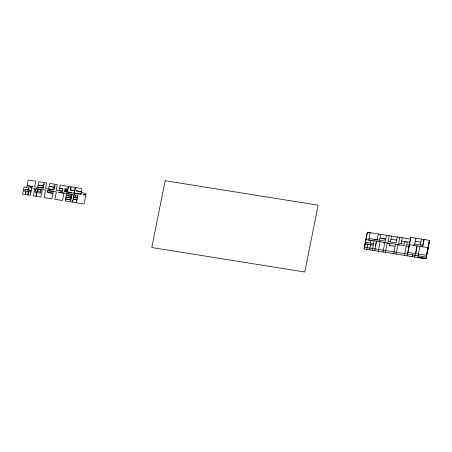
<?xml version="1.0" encoding="UTF-8"?>
<svg xmlns="http://www.w3.org/2000/svg" width="452" height="452" viewBox="0 0 452 452"><rect width="100%" height="100%" fill="white"/><g stroke="black" fill="none" stroke-linecap="round" stroke-linejoin="round"><path stroke-width="0.68" d="M364.131 248.962L367.346 232.221L410.495 239.119L410.71 237.351L429.4 240.34L428.965 243.871L425.97 258.849L364.131 248.962L367.346 232.221M364.837 245.425L365.058 243.656L373.228 244.967M365.12 244.04L365.335 242.272L373.505 243.577M365.668 241.278L365.888 239.509L409.083 246.419L409.252 244.645L427.942 247.634L427.722 249.397M366.854 249.397L367.781 244.097M369.578 249.832L370.504 244.532M372.301 250.267L374.058 240.814M374.691 250.651L376.448 241.198M378.313 251.227L380.07 241.775M383.025 251.984L384.776 242.532M385.415 252.363L387.166 242.91M393.743 253.696L395.494 244.244M396.133 254.08L397.89 244.628M404.546 255.425L404.811 253.51M407.28 255.86L410.71 237.351M412.196 256.646L412.416 254.883M412.269 256.29L412.45 254.821M414.354 256.99L414.574 255.227M415.326 255.346L417.077 245.894M417.885 257.555L419.829 246.334M425.97 258.849L429.4 240.34M427.795 249.73L428.01 247.962M428.129 248.069L428.343 246.3M368.725 240.148L370.199 232.673M370.459 243.091L371.013 240.328M375.612 245.481L376.29 242.091M377.171 239.837L378.347 233.978M379.561 240.215L380.737 234.362M386.539 235.289L385.37 241.142L369.03 238.532M389.178 235.712L388.002 241.566L396.031 242.848L397.201 236.995M389.754 243.329L389.347 245.363L395.088 246.278M390.398 241.95L391.568 236.091M399.845 237.419L398.675 243.272L404.224 244.159L404.755 241.521M401.065 243.656L402.235 237.797M404.76 253.657L406.297 245.973M407.162 241.905L406.63 244.543L409.399 244.99M407.501 254.097L410.495 239.119M414.36 245.651L415.834 238.17M415.631 253.233L416.953 246.622M420.303 244.927L421.473 239.074M422.58 246.775L424.044 239.487M422.671 246.436L422.795 245.837M423.004 244.792L423.869 240.475M429.185 242.108L426.185 257.081L364.352 247.193M367.702 232.577L369.809 232.916M415.23 241.204L420.868 242.108M390.946 239.204L396.579 240.108M401.591 241.018L409.851 242.334M404.896 241.843L405.8 241.989M380.002 238.04L385.805 238.967M381.347 238.554L384.771 239.102M414.665 244.029L422.869 245.34M413.19 245.572L414.004 245.702M374.623 239.729L376.578 240.04M369.058 240.317L370.154 240.492M371.239 240.667L372.222 240.82M376.815 241.56L377.765 241.707M383.454 242.617L384.488 242.786M387.613 243.283L388.534 243.43M398.37 245.007L399.444 245.176M389.579 245.696L390.522 245.848M365.837 242.651L366.674 242.786M365.448 244.023L366.199 244.142M368.131 244.453L368.888 244.572M370.725 244.865L371.476 244.984M407.715 252.329L426.405 255.318M418.343 257.148L418.303 257.442L425.247 258.555L425.287 258.262L418.343 257.148M23.261 190.857L22.6 194.151L25.058 194.541L25.713 191.252L24.464 190.817L26.272 191.106L25.38 194.592L27.651 194.959L28.312 191.665L27.34 191.281L28.821 191.518L27.979 195.01L30.284 195.377L30.945 192.089L29.674 191.885L30.99 191.863L31.239 190.625L24.679 189.343L28.177 189.902L28.651 187.529L28.979 187.58L28.504 189.959L31.284 190.399L31.736 188.139L30.459 187.699L34.81 188.399L33.318 195.863L35.855 196.27L36.612 192.49L35.058 192.241L35.267 191.202L37.397 191.541L37.878 189.122L36.075 188.834L35.753 190.456L35.425 190.405L35.798 188.557L41.29 189.433L40.917 191.281L40.59 191.23L40.917 189.608L38.205 189.173L37.719 191.597L40.759 192.083L40.55 193.117L36.94 192.541L36.183 196.321L40.872 197.072L42.364 189.603L45.573 190.117L44.081 197.586L51.85 198.829L52.946 193.354L48.42 192.631L52.991 193.128L53.302 191.586L47.895 190.721L47.562 192.377L47.24 192.326L47.613 190.445L56.37 191.846L54.873 199.309L62.466 200.524L63.913 193.281L58.483 192.185L72.958 194.496L72.009 194.58L71.828 195.484L71.506 195.428L71.687 194.524L66.563 193.705L66.241 195.326L71.738 196.202L71.512 197.338L71.184 197.287L71.365 196.377L66.195 195.546L65.902 197.038L71.393 197.919L71.167 199.055L70.84 198.999L71.02 198.089L65.856 197.264L65.534 198.863L71.026 199.739L70.8 200.874L70.478 200.824L70.659 199.914L65.489 199.089L65.116 200.948L72.371 202.106L72.823 199.835L73.151 199.891L72.699 202.163L76.128 202.711L76.721 199.756L73.122 199.179L76.767 199.53L77.111 197.795L73.682 197.242L73.461 198.343L73.134 198.292L73.862 194.642L74.981 194.823L74.145 194.919L73.727 197.021L75.258 197.264L75.699 195.049L76.026 195.106L75.58 197.315L77.156 197.569L77.58 195.467L76.902 195.128L77.947 195.298L76.456 202.762L84.089 203.982L85.869 195.094L82.998 194.637L85.914 194.868L86.191 193.462L81.36 192.693L81.044 194.292L73.077 193.015L74.071 192.942L74.162 192.495L74.394 192.998L80.761 194.015L81.196 191.834L75.947 190.761L81.241 191.608L81.852 188.563L75.484 187.54L74.631 191.817L74.303 191.767L75.162 187.49L71.19 186.857L70.591 189.857L73.563 190.563L70.218 190.032L70.862 186.806L68.546 186.433L67.455 191.885L72.263 192.885L64.45 191.637L67.128 191.834L67.269 191.134L64.681 190.484L67.314 190.908L67.433 190.32L64.8 189.897L67.478 190.094L67.591 189.507L64.952 189.145L65.003 188.863L67.636 189.286L68.218 186.382L60.274 185.111L59.698 187.97L62.76 188.693L59.653 188.196L59.184 190.563L62.218 191.049L62.54 189.444L62.862 189.495L62.5 191.326L56.217 190.32L57.353 184.642L49.737 183.427L49.161 186.28L54.212 187.088L54.607 185.111L54.935 185.162L54.494 187.365L49.115 186.506L48.646 188.879L53.692 189.687L54.054 187.885L54.381 187.936L53.974 189.964L45.556 188.62L46.692 182.936L38.827 181.681L38.16 185.015L43.448 185.862L43.94 183.41L44.262 183.461L43.725 186.139L38.115 185.241L37.736 187.134L43.025 187.981L43.285 186.67L43.612 186.721L43.302 188.258L34.663 186.874L35.798 181.195L28.256 179.992L27.154 185.501L32.646 186.608L27.109 185.727L26.826 187.122L27.25 187.422L24.046 186.908L23.306 190.631L23.651 190.687L23.261 190.857M165.155 180.721L151.782 247.543L304.778 272.008L318.151 205.185L165.155 180.721"/></g></svg>
